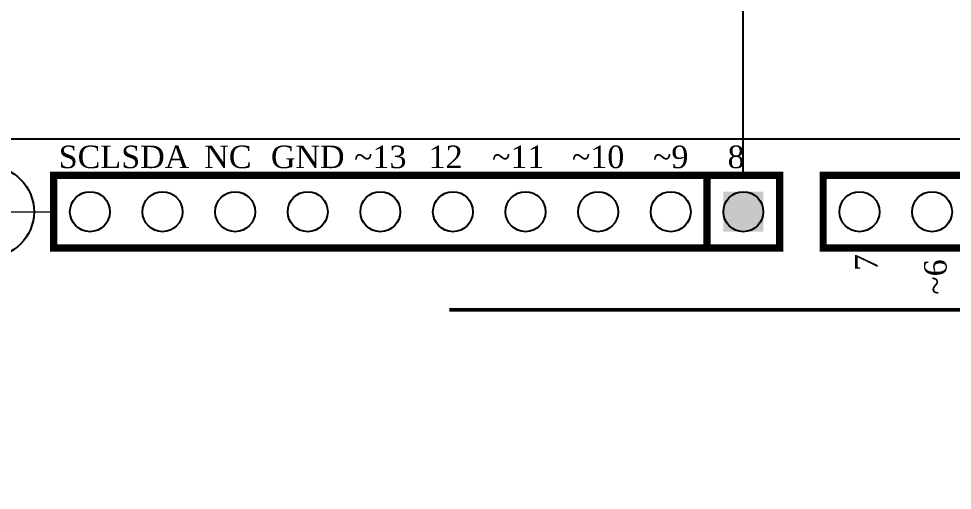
# Model space of a CAD drawing. Header units: millimetres. Extents: x 861 to 1253, y -31 to 249.
# Drawn here: x 910.36 to 959.36, y 155.93 to 180.67 of the extents above; entities that cross this region are included whole.
import ezdxf
from ezdxf.enums import TextEntityAlignment as Align

# ---------------------------------------------------------------- set-up
doc = ezdxf.new("R2010")
doc.units = ezdxf.units.MM
doc.header["$LTSCALE"] = 32.67
doc.header["$PDMODE"] = 3
doc.header["$PDSIZE"] = 0.3125
doc.linetypes.add('CENTER', pattern=[0.6, 0.375, -0.075, 0.075, -0.075])
doc.layers.get('0').update_dxf_attribs({"linetype": 'CONTINUOUS'})
doc.layers.get('Defpoints').update_dxf_attribs({"linetype": 'CONTINUOUS'})
doc.layers.add('COMP_ART', color=7, linetype='CONTINUOUS')
doc.layers.add('中心線2', color=1, linetype='CENTER', lineweight=15)
doc.layers.add('尺寸標柱線', color=3, linetype='CONTINUOUS', lineweight=15)
doc.styles.get("Standard").update_dxf_attribs({"font": 'times.ttf', "width": 0.8})
doc.dimstyles.new('ISO-25(2)', dxfattribs={"dimtxt": 3, "dimasz": 2.5, "dimexe": 1, "dimexo": 1, "dimgap": 1, "dimtad": 1, "dimlfac": 0.666667, "dimdsep": 46, "dimtxsty": 'Standard', "dimcen": 2.5, "dimclrd": 3, "dimclre": 3, "dimclrt": 2, "dimadec": 0, "dimazin": 2, "dimtfac": 1, "dimtmove": 0, "dimatfit": 3, "dimfxl": 0, "dimarcsym": 0})

# ---------------------------------------------------------------- blocks, each defined once
blk = doc.blocks.new('ROUND_110')
blk.add_circle((0, 0), 0.0275)
blk = doc.blocks.new('SQUARE_109')
blk.add_solid([(0.0275, 0.0275), (0.0275, -0.0275), (-0.0275, 0.0275), (-0.0275, -0.0275)])
blk = doc.blocks.new('*D247')
at = {"layer": 'Defpoints', "color": 0}
for p in [(948.393, 182.277), (948.393, 171.59), (885.909, 94.342)]:
    blk.add_point(p, dxfattribs=at)
at = {"layer": '尺寸標柱線', "color": 3, "lineweight": -2}
blk.add_line((948.393, 172.59), (948.393, 191.058), dxfattribs=at)
at = {"layer": '尺寸標柱線', "color": 2, "insert": (945.863, 187.168), "char_height": 3, "attachment_point": 5, "rotation": 90}
blk.add_mtext('41.66', dxfattribs=at)
blk = doc.blocks.new('*D248')
at = {"layer": 'Defpoints', "color": 0}
for p in [(972.789, 182.318), (972.789, 150.847), (885.909, 94.342)]:
    blk.add_point(p, dxfattribs=at)
at = {"layer": '尺寸標柱線', "color": 3, "lineweight": -2}
blk.add_line((972.789, 151.847), (972.789, 190.975), dxfattribs=at)
at = {"layer": '尺寸標柱線', "color": 2, "insert": (970.259, 187.147), "char_height": 3, "attachment_point": 5, "rotation": 90}
blk.add_mtext('57.92', dxfattribs=at)
blk = doc.blocks.new('*D249')
at = {"layer": 'Defpoints', "color": 0}
for p in [(981.159, 184.186), (981.159, 171.59), (885.909, 94.342)]:
    blk.add_point(p, dxfattribs=at)
at = {"layer": '尺寸標柱線', "color": 3, "lineweight": -2}
blk.add_line((981.159, 172.59), (981.159, 191.002), dxfattribs=at)
at = {"layer": '尺寸標柱線', "color": 2, "insert": (978.629, 188.094), "char_height": 3, "attachment_point": 5, "rotation": 90}
blk.add_mtext('63.5', dxfattribs=at)
blk = doc.blocks.new('*D250')
at = {"layer": 'Defpoints', "color": 0}
for p in [(1015.449, 182.389), (1015.449, 171.59), (885.909, 94.342)]:
    blk.add_point(p, dxfattribs=at)
at = {"layer": '尺寸標柱線', "color": 3, "lineweight": -2}
blk.add_line((1015.449, 172.59), (1015.449, 191.011), dxfattribs=at)
at = {"layer": '尺寸標柱線', "color": 2, "insert": (1012.919, 187.2), "char_height": 3, "attachment_point": 5, "rotation": 90}
blk.add_mtext('86.36', dxfattribs=at)
blk = doc.blocks.new('*D251')
at = {"layer": 'Defpoints', "color": 0}
for p in [(1026.879, 182.233), (1026.879, 169.219), (885.909, 94.342)]:
    blk.add_point(p, dxfattribs=at)
at = {"layer": '尺寸標柱線', "color": 3, "lineweight": -2}
blk.add_line((1026.879, 170.219), (1026.879, 190.862), dxfattribs=at)
at = {"layer": '尺寸標柱線', "color": 2, "insert": (1024.349, 187.048), "char_height": 3, "attachment_point": 5, "rotation": 90}
blk.add_mtext('93.98', dxfattribs=at)
blk = doc.blocks.new('*D252')
at = {"layer": 'Defpoints', "color": 0}
for p in [(987.575, 182.283), (981.369, 139.507), (885.909, 94.342)]:
    blk.add_point(p, dxfattribs=at)
at = {"layer": '尺寸標柱線', "color": 3, "lineweight": -2}
for p, q in [((987.575, 177.283), (987.575, 190.982)), ((981.369, 172.283), (987.575, 177.283)), ((981.369, 140.507), (981.369, 172.283))]:
    blk.add_line(p, q, dxfattribs=at)
at = {"layer": '尺寸標柱線', "color": 2, "insert": (985.044, 187.133), "char_height": 3, "attachment_point": 5, "rotation": 90}
blk.add_mtext('63.64', dxfattribs=at)
blk = doc.blocks.new('*D255')
at = {"layer": 'Defpoints', "color": 0}
for p in [(1025.832, 168.171), (1046.741, 164.566), (885.909, 94.342)]:
    blk.add_point(p, dxfattribs=at)
at = {"layer": '尺寸標柱線', "color": 3, "lineweight": -2}
for p, q in [((1026.832, 168.171), (1036.741, 168.171)), ((1036.741, 168.171), (1041.741, 164.566)), ((1041.741, 164.566), (1055.512, 164.566))]:
    blk.add_line(p, q, dxfattribs=at)
at = {"layer": '尺寸標柱線', "color": 2, "insert": (1051.627, 167.097), "char_height": 3, "attachment_point": 5}
blk.add_mtext('49.22', dxfattribs=at)
blk = doc.blocks.new('*D256')
at = {"layer": 'Defpoints', "color": 0}
for p in [(1014.402, 170.542), (1048.716, 170.542), (885.909, 94.342)]:
    blk.add_point(p, dxfattribs=at)
at = {"layer": '尺寸標柱線', "color": 3, "lineweight": -2}
blk.add_line((1015.402, 170.542), (1055.544, 170.542), dxfattribs=at)
at = {"layer": '尺寸標柱線', "color": 2, "insert": (1052.63, 173.072), "char_height": 3, "attachment_point": 5}
blk.add_mtext('50.8', dxfattribs=at)

msp = doc.modelspace()

# ---------------------------------------------------------------- linework, layer by layer
msp.add_line((1037.559, 174.352), (886.659, 174.352))
msp.add_lwpolyline([(999.447, 160.826, 0.191, 0.191, 0), (975.825, 160.826, 0.191, 0.191, 0), (975.444, 161.207, 0.191, 0.191, 0), (975.444, 165.398, 0.191, 0.191, 0), (932.963, 165.398, 0.191, 0.191, 0)], format="xyseb")
msp.add_circle((908.769, 170.542), 2.4)
at = {"layer": 'COMP_ART', "const_width": 0.381}
for points in [[(912.198, 172.447), (912.198, 168.637), (950.298, 168.637), (950.298, 172.447), (912.198, 172.447)], [(946.488, 168.637), (946.488, 172.447)], [(950.298, 168.637), (950.298, 172.447)], [(952.584, 172.447), (952.584, 168.637), (983.064, 168.637), (983.064, 172.447), (952.584, 172.447)]]:
    msp.add_lwpolyline(points, dxfattribs=at)
at = {"layer": '中心線2'}
msp.add_line((905.369, 170.542), (912.169, 170.542), dxfattribs=at)

# ---------------------------------------------------------------- block references
at = {"layer": 'COMP_ART', "xscale": 38.09999999999999, "yscale": 38.09999999999999, "zscale": 38.09999999999999, "rotation": 90}
for name, p in [('ROUND_110', (914.103, 170.542)), ('ROUND_110', (917.913, 170.542)), ('ROUND_110', (921.723, 170.542)), ('ROUND_110', (925.533, 170.542)), ('ROUND_110', (929.343, 170.542)), ('ROUND_110', (933.153, 170.542)), ('ROUND_110', (936.963, 170.542)), ('ROUND_110', (940.773, 170.542)), ('ROUND_110', (944.583, 170.542)), ('ROUND_110', (948.393, 170.542)), ('SQUARE_109', (948.393, 170.542)), ('ROUND_110', (954.489, 170.542)), ('ROUND_110', (958.299, 170.542))]:
    msp.add_blockref(name, p, dxfattribs=at)

# ---------------------------------------------------------------- texts
for s, height, p in [('SCL', 1.1811, (914.103, 172.828)), ('SDA', 1.1811, (917.532, 172.828)), ('NC', 1.1811, (921.342, 172.828)), ('GND', 1.1811, (925.533, 172.828)), ('~13', 1.1811, (929.343, 172.828)), ('12', 1.1811, (932.772, 172.828)), ('~11', 1.1811, (936.582, 172.828)), ('~10', 1.1811, (940.773, 172.828)), ('~9', 1.1811, (944.583, 172.828)), ('8', 1.181, (948.012, 172.828))]:
    msp.add_text(s, height=height).set_placement(p, align=Align.CENTER)
for s, height, p in [('7', 1.181, (955.442, 167.875)), ('~6', 1.1811, (959.061, 167.113))]:
    msp.add_text(s, height=height, rotation=90).set_placement(p, align=Align.CENTER)

# ---------------------------------------------------------------- dimensions: what is measured, and where the dimension line sits
at = {"layer": '尺寸標柱線'}
for feature_location, offset, dtype, picture, middle in [((1015.449, 171.59), (0, 10.799), 1, '*D250', (1012.919, 187.2)), ((948.393, 171.59), (0, 10.687), 1, '*D247', (945.863, 187.168)), ((972.789, 150.847), (0, 31.471), 1, '*D248', (970.259, 187.147)), ((981.369, 139.507), (6.205, 42.776), 1, '*D252', (985.044, 187.133)), ((1026.879, 169.219), (0, 13.014), 1, '*D251', (1024.349, 187.048)), ((981.159, 171.59), (0, 12.596), 1, '*D249', (978.629, 188.094)), ((1014.402, 170.542), (34.315, 0), 0, '*D256', (1052.63, 173.072)), ((1025.832, 168.171), (20.909, -3.605), 0, '*D255', (1051.627, 167.097))]:
    dim = msp.add_ordinate_dim(feature_location=feature_location, offset=offset, dtype=dtype, origin=(885.909, 94.342), dimstyle='ISO-25(2)', dxfattribs=at)
    dim.commit()
    dim.dimension.update_dxf_attribs({"geometry": picture, "text_midpoint": middle})

doc.saveas('drawing.dxf')
